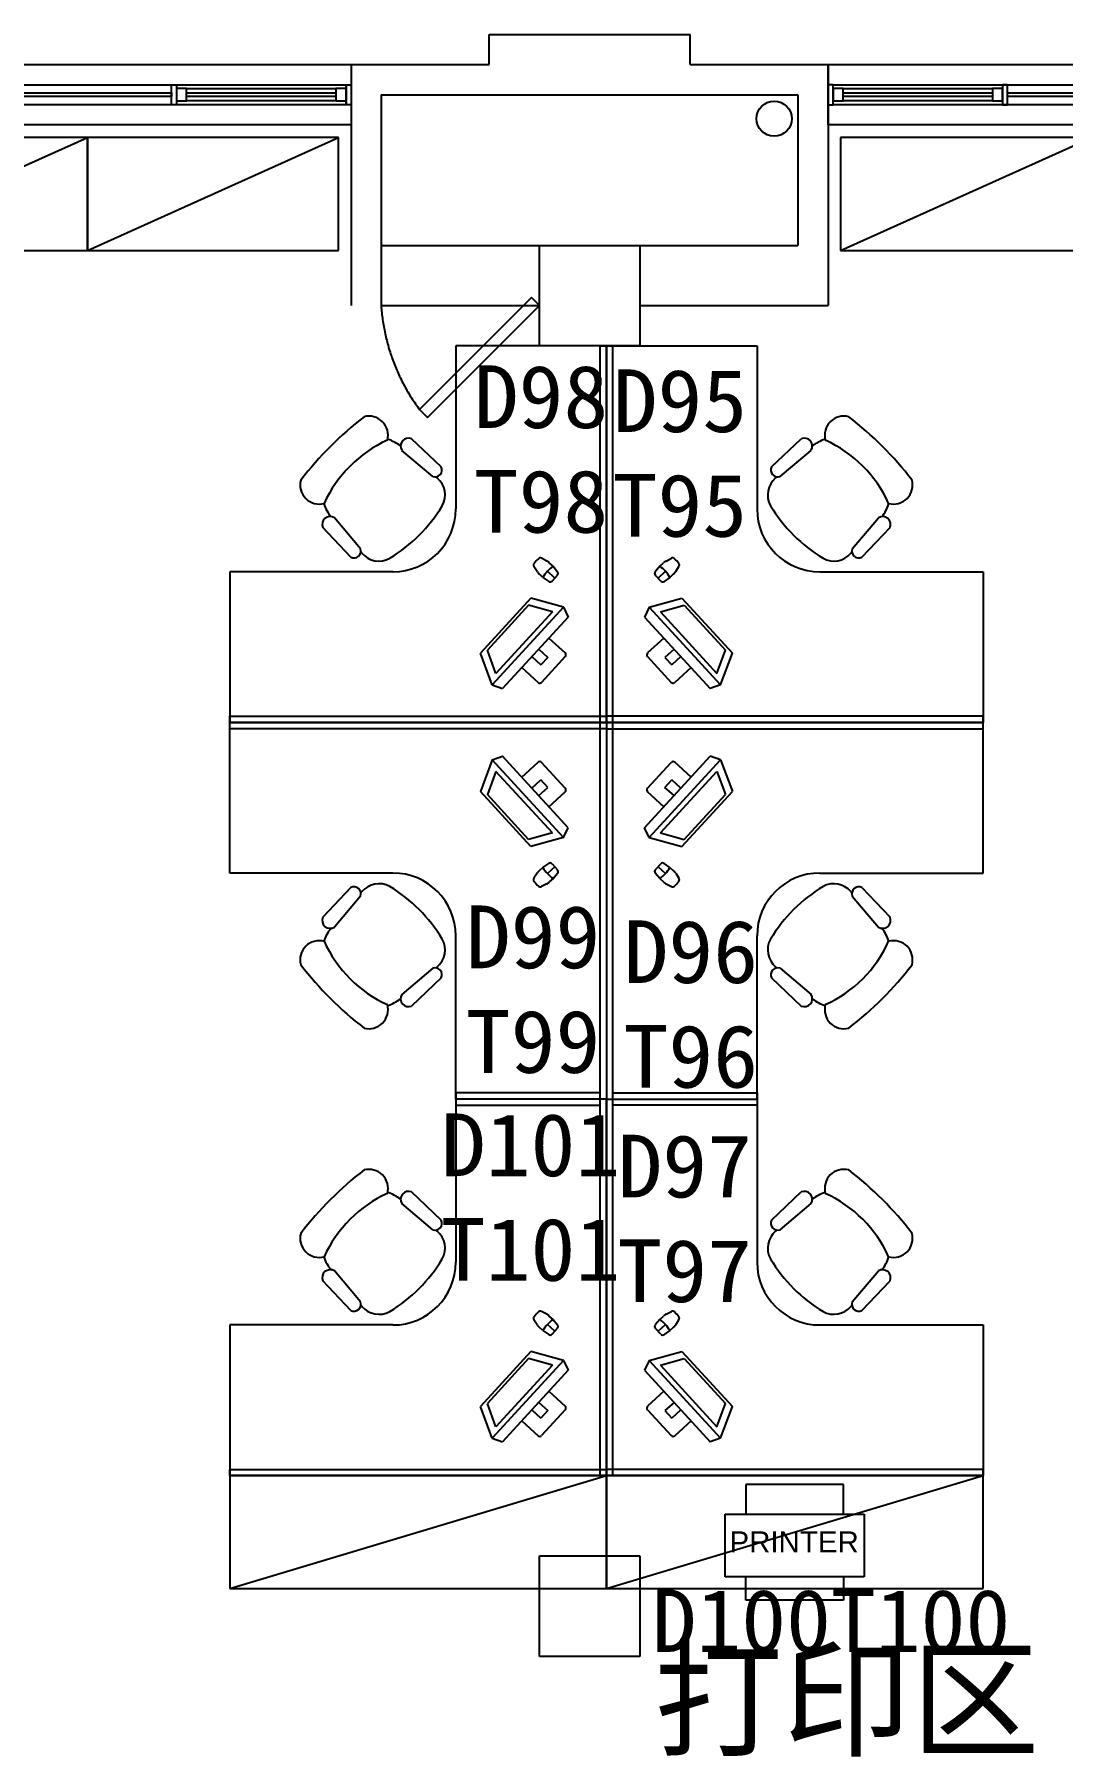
# Model space of a CAD drawing. Header units: millimetres. Extents: x 526420 to 928802, y 401925 to 509768.
# Drawn here: x 682900 to 686995, y 426525 to 433384 of the extents above; entities that cross this region are included whole.
import ezdxf

# ---------------------------------------------------------------- set-up
doc = ezdxf.new("R2010")
doc.units = ezdxf.units.MM
doc.header["$LTSCALE"] = 3000
doc.header["$MEASUREMENT"] = 0
doc.linetypes.add('DASH', pattern=[0.35, 0.25, -0.1])
doc.linetypes.add('DASHED2', pattern=[0.375, 0.25, -0.125])
doc.layers.get('0').update_dxf_attribs({"linetype": 'CONTINUOUS'})
for name, color, linetype in [('D-WALL', 7, 'CONTINUOUS'), ('D-WINDOW', 7, 'CONTINUOUS'), ('P-DOOR', 7, 'CONTINUOUS'), ('P-FURNI-I', 7, 'CONTINUOUS'), ('P-TEXT', 7, 'CONTINUOUS'), ('窗台线', 7, 'CONTINUOUS')]:
    doc.layers.add(name, color=color, linetype=linetype)
doc.styles.add('Arial', font='ARIAL.TTF')
doc.styles.get("Standard").update_dxf_attribs({"font": 'romans.shx', "width": 0.65, "bigfont": 'hzfs1.shx'})

msp = doc.modelspace()

# ---------------------------------------------------------------- linework, layer by layer
at = {"color": 0, "linetype": 'DASH'}
for p, q in [((686122.6, 427609.1), (685733.4, 427609.1)), ((685733.4, 427609.1), (685733.4, 427490.3)), ((686122.6, 427490.3), (686122.6, 427609.1)), ((685651.5, 427490.3), (686204.5, 427490.3)), ((685651.5, 427240.7), (685651.5, 427490.3)), ((686204.5, 427490.3), (686204.5, 427240.7)), ((686204.5, 427240.7), (685651.5, 427240.7)), ((685733.4, 427148.3), (685733.4, 427240.7)), ((686122.6, 427240.7), (686122.6, 427148.3)), ((686122.6, 427148.3), (685733.4, 427148.3))]:
    msp.add_line(p, q, dxfattribs=at)
at = {"color": 0, "ltscale": 0.7}
msp.add_circle((685846.2, 433048.3), 70, dxfattribs=at)
at = {"layer": 'D-WALL', "color": 0, "ltscale": 0.7}
for p, q in [((684711, 433383.9), (685511, 433383.9)), ((684711, 433263.9), (684711, 433383.9)), ((685511, 433263.9), (685511, 433383.9)), ((684161, 433263.9), (684161, 432303.9)), ((684161, 433263.9), (684711, 433263.9)), ((685511, 433263.9), (686061, 433263.9)), ((686061, 433263.9), (686061, 432303.9)), ((684281, 433143.9), (684281, 432303.9)), ((684281, 433143.9), (685941, 433143.9)), ((685941, 433143.9), (685941, 432543.9)), ((685311, 432543.9), (685941, 432543.9)), ((685311, 432303.9), (686061, 432303.9))]:
    msp.add_line(p, q, dxfattribs=at)
at = {"layer": 'D-WALL', "color": 0, "ltscale": 100}
for p, q in [((684911, 432543.9), (685311, 432543.9)), ((684911, 432143.9), (684911, 432543.9)), ((685311, 432543.9), (685311, 432143.9)), ((685311, 432143.9), (684911, 432143.9)), ((684911, 427323.9), (685311, 427323.9)), ((684911, 426923.9), (684911, 427323.9)), ((685311, 427323.9), (685311, 426923.9)), ((685311, 426923.9), (684911, 426923.9))]:
    msp.add_line(p, q, dxfattribs=at)
at = {"layer": 'D-WINDOW', "color": 0, "ltscale": 0.7}
for p, q in [((682061, 433263.9), (684161, 433263.9)), ((686061, 433263.9), (688161, 433263.9)), ((682081, 433183.9), (684141, 433183.9)), ((682776, 433151.4), (683446, 433151.4)), ((683446, 433103.9), (683446, 433183.9)), ((683446, 433183.9), (683466, 433183.9)), ((683446, 433151.4), (683446, 433136.4)), ((683466, 433183.9), (683466, 433103.9)), ((683506, 433168.9), (683466, 433168.9)), ((683466, 433168.9), (683466, 433118.9)), ((683506, 433168.9), (684101, 433168.9)), ((683506, 433118.9), (683506, 433168.9)), ((683506, 433118.9), (683506, 433168.9)), ((683506, 433151.4), (684101, 433151.4)), ((683506, 433136.4), (683506, 433151.4)), ((684141, 433168.9), (684101, 433168.9)), ((684101, 433168.9), (684101, 433118.9)), ((684101, 433168.9), (684101, 433118.9)), ((684101, 433151.4), (684101, 433136.4)), ((684141, 433183.9), (684141, 433103.9)), ((684141, 433103.9), (684141, 433183.9)), ((684141, 433183.9), (684161, 433183.9)), ((684141, 433118.9), (684141, 433168.9)), ((684161, 433183.9), (684161, 433103.9)), ((686081, 433183.9), (686061, 433183.9)), ((686061, 433183.9), (686061, 433103.9)), ((686081, 433183.9), (688141, 433183.9)), ((686081, 433103.9), (686081, 433183.9)), ((686081, 433103.9), (686081, 433183.9)), ((686121, 433168.9), (686081, 433168.9)), ((686081, 433168.9), (686081, 433118.9)), ((686121, 433168.9), (686716, 433168.9)), ((686121, 433118.9), (686121, 433168.9)), ((686121, 433118.9), (686121, 433168.9)), ((686121, 433151.4), (686716, 433151.4)), ((686121, 433136.4), (686121, 433151.4)), ((686756, 433168.9), (686716, 433168.9)), ((686716, 433168.9), (686716, 433118.9)), ((686716, 433168.9), (686716, 433118.9)), ((686716, 433151.4), (686716, 433136.4)), ((686776, 433183.9), (686756, 433183.9)), ((686756, 433183.9), (686756, 433103.9)), ((686756, 433118.9), (686756, 433168.9)), ((686776, 433103.9), (686776, 433183.9)), ((686776, 433151.4), (687446, 433151.4)), ((686776, 433136.4), (686776, 433151.4)), ((684141, 433103.9), (682081, 433103.9)), ((683446, 433136.4), (682776, 433136.4)), ((683466, 433103.9), (683446, 433103.9)), ((683466, 433118.9), (683506, 433118.9)), ((684101, 433136.4), (683506, 433136.4)), ((684101, 433118.9), (683506, 433118.9)), ((684101, 433118.9), (684141, 433118.9)), ((684161, 433103.9), (684141, 433103.9)), ((686061, 433103.9), (686081, 433103.9)), ((686081, 433118.9), (686121, 433118.9)), ((688141, 433103.9), (686081, 433103.9)), ((686716, 433136.4), (686121, 433136.4)), ((686716, 433118.9), (686121, 433118.9)), ((686716, 433118.9), (686756, 433118.9)), ((686756, 433103.9), (686776, 433103.9)), ((687446, 433136.4), (686776, 433136.4))]:
    msp.add_line(p, q, dxfattribs=at)
at = {"layer": 'P-DOOR', "color": 0, "linetype": 'DASHED2', "ltscale": 10}
for p, q in [((684281, 432543.9), (684911, 432543.9)), ((684879.2, 432335.8), (684433.7, 431890.3)), ((684911, 432303.9), (684879.2, 432335.8)), ((684281, 432303.9), (684911, 432303.9)), ((684465.5, 431858.5), (684911, 432303.9)), ((684433.7, 431890.3), (684465.5, 431858.5))]:
    msp.add_line(p, q, dxfattribs=at)
msp.add_arc((685060.7, 432356.8), 781.5, 183.87552, 216.64804, dxfattribs=at)
at = {"layer": 'P-FURNI-I', "color": 0, "ltscale": 100}
for p, q in [((682111, 432523.9), (683111, 432973.9)), ((683111, 432973.9), (682111, 432973.9)), ((683111, 432523.9), (684111, 432973.9)), ((683111, 432523.9), (683111, 432973.9)), ((684111, 432973.9), (683111, 432973.9)), ((683111, 432973.9), (683111, 432523.9)), ((684111, 432523.9), (684111, 432973.9)), ((686111, 432523.9), (687111, 432973.9)), ((687111, 432973.9), (686111, 432973.9)), ((686111, 432973.9), (686111, 432523.9)), ((682111, 432523.9), (683111, 432523.9)), ((683111, 432523.9), (684111, 432523.9)), ((686111, 432523.9), (687111, 432523.9)), ((683678, 427193.9), (685178, 427643.9)), ((685178, 427643.9), (683678, 427643.9)), ((683678, 427643.9), (683678, 427193.9)), ((685178, 427193.9), (686678, 427643.9)), ((685178, 427193.9), (685178, 427643.9)), ((686678, 427643.9), (685178, 427643.9)), ((685178, 427643.9), (685178, 427193.9)), ((686678, 427193.9), (686678, 427643.9)), ((683678, 427193.9), (685178, 427193.9)), ((685178, 427193.9), (686678, 427193.9))]:
    msp.add_line(p, q, dxfattribs=at)
at = {"layer": 'P-FURNI-I', "color": 0}
for p, q in [((685178, 432143.9), (684578, 432143.9)), ((684578, 432143.9), (684578, 431493.9)), ((685153, 432143.9), (685178, 432143.9)), ((685153, 430643.9), (685153, 432143.9)), ((685203, 432143.9), (685178, 432143.9)), ((685178, 432143.9), (685178, 430643.9)), ((685178, 430643.9), (685178, 432143.9)), ((685178, 432143.9), (685778, 432143.9)), ((685178, 432143.9), (685178, 430643.9)), ((685178, 430643.9), (685178, 432143.9)), ((685203, 430643.9), (685203, 432143.9)), ((685778, 432143.9), (685778, 431493.9)), ((684520.2, 431661.7), (684402, 431773.6)), ((685835.8, 431661.7), (685954, 431773.6)), ((684486.2, 431623), (684362.9, 431727.5)), ((685869.8, 431623), (685993.1, 431727.5)), ((684503.8, 431617.6), (684499, 431621.7)), ((684503.8, 431617.6), (684499.1, 431621.7)), ((685852.2, 431617.6), (685856.9, 431621.7)), ((685852.2, 431617.6), (685857, 431621.7)), ((684199, 431335.8), (684094.4, 431459)), ((686157, 431335.8), (686261.6, 431459)), ((684160.3, 431301.8), (684048.4, 431419.9)), ((686195.7, 431301.8), (686307.6, 431419.9)), ((684204.4, 431318.1), (684200.2, 431323)), ((686151.6, 431318.1), (686155.8, 431323)), ((684328, 431243.9), (683678, 431243.9)), ((683678, 431243.9), (683678, 430643.9)), ((686028, 431243.9), (686678, 431243.9)), ((686678, 431243.9), (686678, 430643.9)), ((684877.6, 431138.7), (684676.3, 430919.4)), ((684867.8, 431110.3), (684703.8, 430931.6)), ((685007.5, 431102.8), (684723.3, 430793)), ((684963, 431083.9), (684738.2, 430838.9)), ((684963, 431083.9), (684867.8, 431110.3)), ((685007.5, 431102.8), (684877.6, 431138.7)), ((685007.5, 431102.8), (685025.8, 431063.6)), ((685348.5, 431102.8), (685330.2, 431063.6)), ((685348.5, 431102.8), (685478.4, 431138.7)), ((685348.5, 431102.8), (685632.7, 430793)), ((685393, 431083.9), (685488.2, 431110.3)), ((685393, 431083.9), (685617.8, 430838.9)), ((685478.4, 431138.7), (685679.7, 430919.4)), ((685488.2, 431110.3), (685652.2, 430931.6)), ((685025.8, 431063.6), (684764.1, 430778.4)), ((685330.2, 431063.6), (685591.9, 430778.4)), ((684723.3, 430793), (684676.3, 430919.4)), ((684738.2, 430838.9), (684703.8, 430931.6)), ((685617.8, 430838.9), (685652.2, 430931.6)), ((685632.7, 430793), (685679.7, 430919.4)), ((684723.6, 430793.3), (684764.1, 430778.4)), ((685632.4, 430793.3), (685591.9, 430778.4)), ((683678, 430643.9), (683678, 430668.9)), ((683678, 430668.9), (685178, 430668.9)), ((683678, 430618.9), (683678, 430643.9)), ((683678, 430643.9), (685178, 430643.9)), ((683678, 430043.9), (683678, 430643.9)), ((683678, 430643.9), (685178, 430643.9)), ((685178, 430643.9), (683678, 430643.9)), ((683678, 430643.9), (685178, 430643.9)), ((685178, 430618.9), (683678, 430618.9)), ((685153, 430643.9), (685178, 430643.9)), ((685153, 427643.9), (685153, 430643.9)), ((685178, 430643.9), (685153, 430643.9)), ((686678, 430668.9), (685178, 430668.9)), ((685178, 430668.9), (685178, 430643.9)), ((685178, 430668.9), (685178, 430643.9)), ((686678, 430643.9), (685178, 430643.9)), ((685178, 430643.9), (685178, 430618.9)), ((685203, 430643.9), (685178, 430643.9)), ((685178, 430643.9), (685178, 427643.9)), ((685178, 430643.9), (685178, 429143.9)), ((686678, 430643.9), (685178, 430643.9)), ((685178, 430643.9), (685178, 430643.9)), ((685178, 430643.9), (686678, 430643.9)), ((685178, 430643.9), (685203, 430643.9)), ((686678, 430643.9), (685178, 430643.9)), ((685178, 430643.9), (685178, 430643.9)), ((685178, 430643.9), (685178, 430618.9)), ((685178, 430643.9), (685178, 427643.9)), ((685178, 430643.9), (685178, 429143.9)), ((685178, 430643.9), (685178, 430643.9)), ((685178, 430643.9), (685178, 430643.9)), ((685178, 430618.9), (686678, 430618.9)), ((685203, 427643.9), (685203, 430643.9)), ((686678, 430643.9), (686678, 430668.9)), ((686678, 430618.9), (686678, 430643.9)), ((686678, 430043.9), (686678, 430643.9)), ((684723.3, 430494.9), (684676.3, 430368.5)), ((685007.5, 430185.1), (684723.3, 430494.9)), ((684723.6, 430494.6), (684764.1, 430509.5)), ((685025.8, 430224.3), (684764.1, 430509.5)), ((685330.2, 430224.3), (685591.9, 430509.5)), ((685348.5, 430185.1), (685632.7, 430494.9)), ((685632.4, 430494.6), (685591.9, 430509.5)), ((685632.7, 430494.9), (685679.7, 430368.5)), ((684738.2, 430449), (684703.8, 430356.3)), ((684963, 430204), (684738.2, 430449)), ((685393, 430204), (685617.8, 430449)), ((685617.8, 430449), (685652.2, 430356.3)), ((684877.6, 430149.2), (684676.3, 430368.5)), ((684867.8, 430177.6), (684703.8, 430356.3)), ((685478.4, 430149.2), (685679.7, 430368.5)), ((685488.2, 430177.6), (685652.2, 430356.3)), ((684963, 430204), (684867.8, 430177.6)), ((685007.5, 430185.1), (685025.8, 430224.3)), ((685348.5, 430185.1), (685330.2, 430224.3)), ((685393, 430204), (685488.2, 430177.6)), ((685007.5, 430185.1), (684877.6, 430149.2)), ((685348.5, 430185.1), (685478.4, 430149.2)), ((684328, 430043.9), (683678, 430043.9)), ((684160.3, 429986.1), (684048.4, 429868)), ((686028, 430043.9), (686678, 430043.9)), ((686195.7, 429986.1), (686307.6, 429868)), ((684199, 429952.1), (684094.4, 429828.9)), ((684204.4, 429969.8), (684200.2, 429964.9)), ((686151.6, 429969.8), (686155.8, 429964.9)), ((686157, 429952.1), (686261.6, 429828.9)), ((684578, 429143.9), (684578, 429793.9)), ((685778, 429143.9), (685778, 429793.9)), ((684486.2, 429664.9), (684362.9, 429560.4)), ((684503.8, 429670.3), (684499, 429666.2)), ((684503.8, 429670.3), (684499.1, 429666.2)), ((685852.2, 429670.3), (685856.9, 429666.2)), ((685852.2, 429670.3), (685857, 429666.2)), ((685869.8, 429664.9), (685993.1, 429560.4)), ((684520.2, 429626.2), (684402, 429514.3)), ((685835.8, 429626.2), (685954, 429514.3)), ((684578, 429168.9), (684578, 429118.9)), ((685153, 429168.9), (684578, 429168.9)), ((685153, 429118.9), (685153, 429168.9)), ((685203, 429118.9), (685203, 429168.9)), ((685203, 429168.9), (685778, 429168.9)), ((685778, 429168.9), (685778, 429118.9)), ((685178, 429143.9), (684578, 429143.9)), ((684578, 429143.9), (684578, 428493.9)), ((685178, 429143.9), (684578, 429143.9)), ((684578, 429118.9), (685153, 429118.9)), ((685178, 427643.9), (685178, 429143.9)), ((685178, 429143.9), (685778, 429143.9)), ((685178, 429143.9), (685778, 429143.9)), ((685178, 427643.9), (685178, 429143.9)), ((685778, 429118.9), (685203, 429118.9)), ((685778, 429143.9), (685778, 428493.9)), ((684520.2, 428661.7), (684402, 428773.6)), ((685835.8, 428661.7), (685954, 428773.6)), ((684486.2, 428623), (684362.9, 428727.5)), ((685869.8, 428623), (685993.1, 428727.5)), ((684503.8, 428617.6), (684499, 428621.7)), ((684503.8, 428617.6), (684499.1, 428621.7)), ((685852.2, 428617.6), (685856.9, 428621.7)), ((685852.2, 428617.6), (685857, 428621.7)), ((684160.3, 428301.8), (684048.4, 428419.9)), ((684199, 428335.8), (684094.4, 428459)), ((686157, 428335.8), (686261.6, 428459)), ((686195.7, 428301.8), (686307.6, 428419.9)), ((684204.4, 428318.1), (684200.2, 428323)), ((686151.6, 428318.1), (686155.8, 428323)), ((684328, 428243.9), (683678, 428243.9)), ((683678, 428243.9), (683678, 427643.9)), ((686028, 428243.9), (686678, 428243.9)), ((686678, 428243.9), (686678, 427643.9)), ((684877.6, 428138.7), (684676.3, 427919.4)), ((685007.5, 428102.8), (684877.6, 428138.7)), ((685348.5, 428102.8), (685478.4, 428138.7)), ((685478.4, 428138.7), (685679.7, 427919.4)), ((684867.8, 428110.3), (684703.8, 427931.6)), ((685007.5, 428102.8), (684723.3, 427793)), ((684963, 428083.9), (684738.2, 427838.9)), ((685025.8, 428063.6), (684764.1, 427778.4)), ((684963, 428083.9), (684867.8, 428110.3)), ((685007.5, 428102.8), (685025.8, 428063.6)), ((685348.5, 428102.8), (685330.2, 428063.6)), ((685330.2, 428063.6), (685591.9, 427778.4)), ((685348.5, 428102.8), (685632.7, 427793)), ((685393, 428083.9), (685488.2, 428110.3)), ((685393, 428083.9), (685617.8, 427838.9)), ((685488.2, 428110.3), (685652.2, 427931.6)), ((684738.2, 427838.9), (684703.8, 427931.6)), ((685617.8, 427838.9), (685652.2, 427931.6)), ((684723.3, 427793), (684676.3, 427919.4)), ((685632.7, 427793), (685679.7, 427919.4)), ((684723.6, 427793.3), (684764.1, 427778.4)), ((685632.4, 427793.3), (685591.9, 427778.4)), ((683678, 427643.9), (683678, 427668.9)), ((683678, 427668.9), (685178, 427668.9)), ((686678, 427668.9), (685178, 427668.9)), ((685178, 427668.9), (685178, 427643.9)), ((685178, 427668.9), (685178, 427643.9)), ((686678, 427643.9), (686678, 427668.9)), ((685178, 427643.9), (683678, 427643.9)), ((683678, 427643.9), (685178, 427643.9)), ((685178, 427643.9), (685153, 427643.9)), ((685178, 427643.9), (686678, 427643.9)), ((685178, 427643.9), (685203, 427643.9)), ((686678, 427643.9), (685178, 427643.9)), ((685178, 427643.9), (685178, 427643.9)), ((685178, 427643.9), (685178, 427643.9))]:
    msp.add_line(p, q, dxfattribs=at)
at = {"layer": 'P-FURNI-I', "color": 0, "linetype": 'ByBlock'}
for p, q in [((684940.5, 431286.7), (684919.3, 431298)), ((685415.5, 431286.7), (685436.7, 431298)), ((684902, 431244.7), (684888.9, 431264.8)), ((684925.1, 431221.5), (684910.1, 431235.2)), ((684925.1, 431221.5), (684948.4, 431205.5)), ((684972.3, 431218.9), (684942.8, 431245.9)), ((684965.6, 431265.7), (684950.7, 431279.4)), ((684961.4, 431207), (684983.2, 431230.8)), ((684965.6, 431265.7), (684983.5, 431243.9)), ((685390.4, 431265.7), (685372.5, 431243.9)), ((685394.6, 431207), (685372.8, 431230.8)), ((685383.7, 431218.9), (685413.2, 431245.9)), ((685390.4, 431265.7), (685405.3, 431279.4)), ((685430.9, 431221.5), (685407.6, 431205.5)), ((685430.9, 431221.5), (685445.9, 431235.2)), ((685454, 431244.7), (685467.1, 431264.8)), ((684949.1, 430980), (685013.8, 430920.6)), ((685406.9, 430980), (685342.2, 430920.6)), ((684881.5, 430906.3), (684917.5, 430873.2)), ((684908.5, 430935.7), (684944.6, 430902.7)), ((684944.6, 430902.7), (684917.5, 430873.2)), ((685014.4, 430906.4), (684919.8, 430803.3)), ((685341.6, 430906.4), (685436.2, 430803.3)), ((685447.5, 430935.7), (685411.4, 430902.7)), ((685411.4, 430902.7), (685438.5, 430873.2)), ((685474.5, 430906.3), (685438.5, 430873.2)), ((684840.9, 430862.1), (684905.6, 430802.7)), ((685515.1, 430862.1), (685450.4, 430802.7)), ((684840.9, 430425.8), (684905.6, 430485.2)), ((685014.4, 430381.5), (684919.8, 430484.6)), ((685341.6, 430381.5), (685436.2, 430484.6)), ((685515.1, 430425.8), (685450.4, 430485.2)), ((684881.5, 430381.6), (684917.5, 430414.7)), ((684944.6, 430385.2), (684917.5, 430414.7)), ((685411.4, 430385.2), (685438.5, 430414.7)), ((685474.5, 430381.6), (685438.5, 430414.7)), ((684908.5, 430352.2), (684944.6, 430385.2)), ((684949.1, 430307.9), (685013.8, 430367.3)), ((685406.9, 430307.9), (685342.2, 430367.3)), ((685447.5, 430352.2), (685411.4, 430385.2)), ((684925.1, 430066.4), (684910.1, 430052.7)), ((684925.1, 430066.4), (684948.4, 430082.4)), ((684972.3, 430069), (684942.8, 430042)), ((684961.4, 430080.9), (684983.2, 430057.1)), ((685394.6, 430080.9), (685372.8, 430057.1)), ((685383.7, 430069), (685413.2, 430042)), ((685430.9, 430066.4), (685407.6, 430082.4)), ((685430.9, 430066.4), (685445.9, 430052.7)), ((684902, 430043.2), (684888.9, 430023.1)), ((684940.5, 430001.2), (684919.3, 429989.9)), ((684965.6, 430022.2), (684950.7, 430008.5)), ((684965.6, 430022.2), (684983.5, 430044)), ((685390.4, 430022.2), (685372.5, 430044)), ((685390.4, 430022.2), (685405.3, 430008.5)), ((685415.5, 430001.2), (685436.7, 429989.9)), ((685454, 430043.2), (685467.1, 430023.1)), ((684940.5, 428286.7), (684919.3, 428298)), ((684965.6, 428265.7), (684950.7, 428279.4)), ((685390.4, 428265.7), (685405.3, 428279.4)), ((685415.5, 428286.7), (685436.7, 428298)), ((684902, 428244.7), (684888.9, 428264.8)), ((684925.1, 428221.5), (684910.1, 428235.2)), ((684925.1, 428221.5), (684948.4, 428205.5)), ((684972.3, 428218.9), (684942.8, 428245.9)), ((684961.4, 428207), (684983.2, 428230.8)), ((684965.6, 428265.7), (684983.5, 428243.9)), ((685390.4, 428265.7), (685372.5, 428243.9)), ((685394.6, 428207), (685372.8, 428230.8)), ((685383.7, 428218.9), (685413.2, 428245.9)), ((685430.9, 428221.5), (685407.6, 428205.5)), ((685430.9, 428221.5), (685445.9, 428235.2)), ((685454, 428244.7), (685467.1, 428264.8)), ((684908.5, 427935.7), (684944.6, 427902.7)), ((684949.1, 427980), (685013.8, 427920.6)), ((685406.9, 427980), (685342.2, 427920.6)), ((685447.5, 427935.7), (685411.4, 427902.7)), ((684840.9, 427862.1), (684905.6, 427802.7)), ((684881.5, 427906.3), (684917.5, 427873.2)), ((684944.6, 427902.7), (684917.5, 427873.2)), ((685014.4, 427906.4), (684919.8, 427803.3)), ((685341.6, 427906.4), (685436.2, 427803.3)), ((685411.4, 427902.7), (685438.5, 427873.2)), ((685474.5, 427906.3), (685438.5, 427873.2)), ((685515.1, 427862.1), (685450.4, 427802.7))]:
    msp.add_line(p, q, dxfattribs=at)
at = {"layer": 'P-FURNI-I', "color": 0}
for centre, radius, start, end in [((685056.9, 430765), 1383.5, 127.59073, 142.40927), ((684232.2, 431787.4), 76.4, 345.39269, 104.60731), ((686123.8, 431787.4), 76.4, 75.39269, 194.60731), ((685299.1, 430765), 1383.5, 37.59073, 52.40927), ((684512.3, 431309.6), 502.6, 114.20895, 155.79105), ((684251.7, 431603.3), 177.1, 53.09524, 71.38199), ((684389.8, 431744.4), 31.7, 67.15642, 212.13371), ((685966.3, 431744.4), 31.7, 327.86629, 112.84358), ((686104.3, 431603.3), 177.1, 108.61801, 126.90476), ((685843.7, 431309.6), 502.6, 24.20895, 65.79105), ((684495.2, 431649.3), 27.9, 251.04311, 26.28384), ((685860.8, 431649.3), 27.9, 153.71616, 288.95689), ((684034.6, 431589.7), 76.4, 165.39269, 284.60731), ((684446.9, 431549.7), 88.6, 331.10866, 50), ((685909.1, 431549.7), 88.6, 130, 208.89134), ((686321.4, 431589.7), 76.4, 255.39269, 14.60731), ((684220.4, 431572), 177.1, 198.78779, 217.66529), ((683991, 431830.9), 624.1, 301.27501, 328.72499), ((684328, 431493.9), 250, 270.00002, 359.99998), ((686028, 431493.9), 250, 180.00002, 269.99998), ((686365, 431830.9), 624.1, 211.27501, 238.72499), ((686135.6, 431572), 177.1, 322.33471, 341.21221), ((684077.6, 431432.2), 31.7, 57.86629, 202.84358), ((686278.4, 431432.2), 31.7, 337.15642, 122.13371), ((684172.6, 431326.7), 27.9, 243.71616, 18.95689), ((684272.2, 431375), 88.6, 220, 298.89134), ((686083.8, 431375), 88.6, 241.10866, 320), ((686183.4, 431326.7), 27.9, 161.04311, 296.28384), ((684172.6, 429961.2), 27.9, 341.04311, 116.28384), ((684272.2, 429912.9), 88.6, 61.10866, 140), ((683991, 429457), 624.1, 31.27501, 58.72499), ((684328, 429793.9), 250, 0.00002, 89.99998), ((686028, 429793.9), 250, 90.00002, 179.99998), ((686365, 429457), 624.1, 121.27501, 148.72499), ((686083.8, 429912.9), 88.6, 40, 118.89134), ((686183.4, 429961.2), 27.9, 63.71616, 198.95689), ((684077.6, 429855.7), 31.7, 157.15642, 302.13371), ((686278.4, 429855.7), 31.7, 237.86629, 22.84358), ((684220.4, 429715.9), 177.1, 142.33471, 161.21221), ((684446.9, 429738.2), 88.6, 310, 28.89134), ((685909.1, 429738.2), 88.6, 151.10866, 230), ((686135.6, 429715.9), 177.1, 18.78779, 37.66529), ((684034.6, 429698.2), 76.4, 75.39269, 194.60731), ((684512.3, 429978.3), 502.6, 204.20895, 245.79105), ((685843.7, 429978.3), 502.6, 294.20895, 335.79105), ((686321.4, 429698.2), 76.4, 345.39269, 104.60731), ((685056.9, 430522.9), 1383.5, 217.59073, 232.40927), ((684495.2, 429638.6), 27.9, 333.71616, 108.95689), ((685860.8, 429638.6), 27.9, 71.04311, 206.28384), ((685299.1, 430522.9), 1383.5, 307.59073, 322.40927), ((684232.2, 429500.5), 76.4, 255.39269, 14.60731), ((684251.7, 429684.6), 177.1, 288.61801, 306.90476), ((684389.8, 429543.5), 31.7, 147.86629, 292.84358), ((685966.3, 429543.5), 31.7, 247.15642, 32.13371), ((686104.3, 429684.6), 177.1, 233.09524, 251.38199), ((686123.8, 429500.5), 76.4, 165.39269, 284.60731), ((685056.9, 427765), 1383.5, 127.59073, 142.40927), ((684232.2, 428787.4), 76.4, 345.39269, 104.60731), ((686123.8, 428787.4), 76.4, 75.39269, 194.60731), ((685299.1, 427765), 1383.5, 37.59073, 52.40927), ((684512.3, 428309.6), 502.6, 114.20895, 155.79105), ((684251.7, 428603.3), 177.1, 53.09524, 71.38199), ((684389.8, 428744.4), 31.7, 67.15642, 212.13371), ((685966.3, 428744.4), 31.7, 327.86629, 112.84358), ((686104.3, 428603.3), 177.1, 108.61801, 126.90476), ((685843.7, 428309.6), 502.6, 24.20895, 65.79105), ((684495.2, 428649.3), 27.9, 251.04311, 26.28384), ((684446.9, 428549.7), 88.6, 331.10866, 50), ((685909.1, 428549.7), 88.6, 130, 208.89134), ((685860.8, 428649.3), 27.9, 153.71616, 288.95689), ((684034.6, 428589.7), 76.4, 165.39269, 284.60731), ((686321.4, 428589.7), 76.4, 255.39269, 14.60731), ((684220.4, 428572), 177.1, 198.78779, 217.66529), ((683991, 428830.9), 624.1, 301.27501, 328.72499), ((684328, 428493.9), 250, 270.00002, 359.99998), ((686028, 428493.9), 250, 180.00002, 269.99998), ((686365, 428830.9), 624.1, 211.27501, 238.72499), ((686135.6, 428572), 177.1, 322.33471, 341.21221), ((684077.6, 428432.2), 31.7, 57.86629, 202.84358), ((686278.4, 428432.2), 31.7, 337.15642, 122.13371), ((684172.6, 428326.7), 27.9, 243.71616, 18.95689), ((684272.2, 428375), 88.6, 220, 298.89134), ((686083.8, 428375), 88.6, 241.10866, 320), ((686183.4, 428326.7), 27.9, 161.04311, 296.28384)]:
    msp.add_arc(centre, radius, start, end, dxfattribs=at)
at = {"layer": 'P-FURNI-I', "color": 0, "linetype": 'ByBlock'}
for centre, radius, start, end in [((684962.8, 431227.6), 88, 129.09951, 145.8412), ((684914.6, 431289.2), 10, 61.81376, 137.47035), ((685441.4, 431289.2), 10, 42.52965, 118.18624), ((685393.2, 431227.6), 88, 34.1588, 50.90049), ((684897.3, 431270.3), 10, 137.47035, 213.12695), ((684943.9, 431272.1), 50, 213.12695, 227.47035), ((685040.9, 431155.9), 133.1, 124.44717, 150.49354), ((684916.9, 431242.6), 50, 47.47035, 61.81376), ((684975.8, 431237.5), 10, 317.47035, 39.36733), ((685380.2, 431237.5), 10, 140.63267, 222.52965), ((685315.1, 431155.9), 133.1, 29.50646, 55.55283), ((685439.1, 431242.6), 50, 118.18624, 132.52965), ((685412.1, 431272.1), 50, 312.52965, 326.87305), ((685458.7, 431270.3), 10, 326.87305, 42.52965), ((684954, 431213.8), 10, 235.57338, 317.47035), ((685402, 431213.8), 10, 222.52965, 304.42662), ((685007, 430913.2), 10, 317.47035, 47.47035), ((685349, 430913.2), 10, 132.52965, 222.52965), ((684912.4, 430810), 10, 227.47035, 317.47035), ((685443.6, 430810), 10, 222.52965, 312.52965), ((684912.4, 430477.9), 10, 42.52965, 132.52965), ((685443.6, 430477.9), 10, 47.47035, 137.47035), ((685007, 430374.7), 10, 312.52965, 42.52965), ((685349, 430374.7), 10, 137.47035, 227.47035), ((684943.9, 430015.8), 50, 132.52965, 146.87305), ((685040.9, 430132), 133.1, 209.50646, 235.55283), ((684954, 430074.1), 10, 42.52965, 124.42662), ((684975.8, 430050.4), 10, 320.63267, 42.52965), ((685380.2, 430050.4), 10, 137.47035, 219.36733), ((685315.1, 430132), 133.1, 304.44717, 330.49354), ((685402, 430074.1), 10, 55.57338, 137.47035), ((685412.1, 430015.8), 50, 33.12695, 47.47035), ((684897.3, 430017.6), 10, 146.87305, 222.52965), ((684962.8, 430060.3), 88, 214.1588, 230.90049), ((684914.6, 429998.7), 10, 222.52965, 298.18624), ((684916.9, 430045.3), 50, 298.18624, 312.52965), ((685439.1, 430045.3), 50, 227.47035, 241.81376), ((685441.4, 429998.7), 10, 241.81376, 317.47035), ((685393.2, 430060.3), 88, 309.09951, 325.8412), ((685458.7, 430017.6), 10, 317.47035, 33.12695), ((684897.3, 428270.3), 10, 137.47035, 213.12695), ((684962.8, 428227.6), 88, 129.09951, 145.8412), ((684914.6, 428289.2), 10, 61.81376, 137.47035), ((684916.9, 428242.6), 50, 47.47035, 61.81376), ((685439.1, 428242.6), 50, 118.18624, 132.52965), ((685441.4, 428289.2), 10, 42.52965, 118.18624), ((685393.2, 428227.6), 88, 34.1588, 50.90049), ((685458.7, 428270.3), 10, 326.87305, 42.52965), ((684943.9, 428272.1), 50, 213.12695, 227.47035), ((685040.9, 428155.9), 133.1, 124.44717, 150.49354), ((684954, 428213.8), 10, 235.57338, 317.47035), ((684975.8, 428237.5), 10, 317.47035, 39.36733), ((685380.2, 428237.5), 10, 140.63267, 222.52965), ((685315.1, 428155.9), 133.1, 29.50646, 55.55283), ((685402, 428213.8), 10, 222.52965, 304.42662), ((685412.1, 428272.1), 50, 312.52965, 326.87305), ((685007, 427913.2), 10, 317.47035, 47.47035), ((685349, 427913.2), 10, 132.52965, 222.52965), ((684912.4, 427810), 10, 227.47035, 317.47035), ((685443.6, 427810), 10, 222.52965, 312.52965)]:
    msp.add_arc(centre, radius, start, end, dxfattribs=at)
at = {"layer": '窗台线', "color": 0, "ltscale": 0.7}
for p, q in [((684161, 433263.9), (684161, 433023.9)), ((686061, 433023.9), (686061, 433263.9)), ((684161, 433023.9), (682061, 433023.9)), ((688161, 433023.9), (686061, 433023.9))]:
    msp.add_line(p, q, dxfattribs=at)

# ---------------------------------------------------------------- texts
at = {"color": 0, "linetype": 'DASH', "style": 'Arial'}
msp.add_text('PRINTER', height=84, dxfattribs=at).set_placement((685668.3, 427337.8))
at = {"layer": 'P-FURNI-I', "color": 6, "ltscale": 0.7, "char_height": 250, "attachment_point": 1}
for s, insert, width in [('{\\fKaiTi_GB2312|b0|i0|c134|p49;\\W1.05;\\C3;D98\\PT98}', (684649.8, 432066.3), 472.166), ('{\\fKaiTi_GB2312|b0|i0|c134|p49;\\W1.05;\\C3;D95\\PT95}', (685202.9, 432050.2), 596.973), ('{\\fKaiTi_GB2312|b0|i0|c134|p49;\\W1.05;\\C3;D99\\PT99}', (684618.1, 429914.8), 339.372), ('{\\fKaiTi_GB2312|b0|i0|c134|p49;\\W1.05;\\C3;D96\\PT96}', (685246.2, 429855.9), 339.372), ('{\\fKaiTi_GB2312|b0|i0|c134|p49;\\W1.05;\\C3;D101\\PT101}', (684518.6, 429086.6), 339.372), ('{\\fKaiTi_GB2312|b0|i0|c134|p49;\\W1.05;\\C3;D97\\PT97}', (685222, 429001.8), 339.372), ('{\\fKaiTi_GB2312|b0|i0|c134|p49;\\W1.05;\\C3;D100T100}', (685358.1, 427191.2), 339.372)]:
    msp.add_mtext(s, dxfattribs=dict(at, insert=insert, width=width))
at = {"layer": 'P-TEXT', "color": 0, "style": 'Arial'}
msp.add_text('打印区', height=375, dxfattribs=at).set_placement((685368.8, 426565))

doc.saveas('drawing.dxf')
